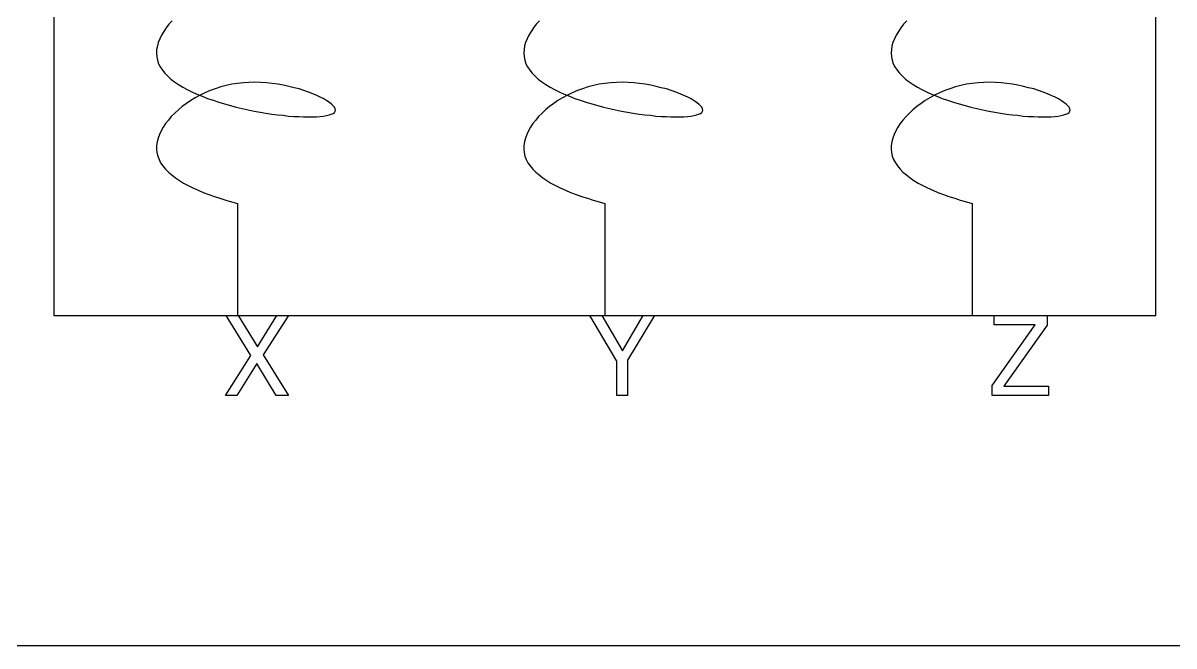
# Model space of a CAD drawing. Header units: millimetres. Extents: x 1974 to 2099, y 1386 to 1555.
# Drawn here: x 2077.553 to 2078.413, y 1475.084 to 1475.55 of the extents above; entities that cross this region are included whole.
import ezdxf

# ---------------------------------------------------------------- set-up
doc = ezdxf.new("R2010")
doc.units = ezdxf.units.MM
doc.layers.add('TEXTO', color=4, linetype='Continuous')

msp = doc.modelspace()

# ---------------------------------------------------------------- linework, layer by layer
at = {"layer": 'TEXTO', "color": 0}
for p, q in [((2077.57605, 1475.88035), (2077.57605, 1475.33126)), ((2078.39973, 1475.33126), (2078.39973, 1475.88035)), ((2077.66208, 1475.54887), (2077.65997, 1475.54614)), ((2077.66448, 1475.55138), (2077.66208, 1475.54887)), ((2077.93664, 1475.54887), (2077.93453, 1475.54614)), ((2077.93897, 1475.55138), (2077.93664, 1475.54887)), ((2078.2112, 1475.54887), (2078.20909, 1475.54614)), ((2078.21353, 1475.55138), (2078.2112, 1475.54887)), ((2077.65659, 1475.54073), (2077.65525, 1475.53799)), ((2077.65814, 1475.54343), (2077.65659, 1475.54073)), ((2077.65997, 1475.54614), (2077.65814, 1475.54343)), ((2077.93115, 1475.54073), (2077.92981, 1475.53799)), ((2077.9327, 1475.54343), (2077.93115, 1475.54073)), ((2077.93453, 1475.54614), (2077.9327, 1475.54343)), ((2078.20571, 1475.54073), (2078.2043, 1475.53799)), ((2078.20726, 1475.54343), (2078.20571, 1475.54073)), ((2078.20909, 1475.54614), (2078.20726, 1475.54343)), ((2077.65342, 1475.53258), (2077.65286, 1475.52985)), ((2077.65413, 1475.53528), (2077.65342, 1475.53258)), ((2077.65525, 1475.53799), (2077.65413, 1475.53528)), ((2077.92791, 1475.53258), (2077.92756, 1475.52985)), ((2077.92869, 1475.53528), (2077.92791, 1475.53258)), ((2077.92981, 1475.53799), (2077.92869, 1475.53528)), ((2078.20247, 1475.53258), (2078.20212, 1475.52985)), ((2078.20325, 1475.53528), (2078.20247, 1475.53258)), ((2078.2043, 1475.53799), (2078.20325, 1475.53528)), ((2077.65286, 1475.52985), (2077.65279, 1475.52714)), ((2077.65279, 1475.52714), (2077.653, 1475.52451)), ((2077.653, 1475.52451), (2077.65349, 1475.5219)), ((2077.65349, 1475.5219), (2077.65434, 1475.51937)), ((2077.92756, 1475.52985), (2077.92735, 1475.52714)), ((2077.92735, 1475.52714), (2077.92756, 1475.52451)), ((2077.92756, 1475.52451), (2077.92805, 1475.5219)), ((2077.92805, 1475.5219), (2077.9289, 1475.51937)), ((2078.20212, 1475.52985), (2078.20191, 1475.52714)), ((2078.20191, 1475.52714), (2078.20212, 1475.52451)), ((2078.20212, 1475.52451), (2078.20261, 1475.5219)), ((2078.20261, 1475.5219), (2078.20346, 1475.51937)), ((2077.65434, 1475.51937), (2077.65561, 1475.51696)), ((2077.65561, 1475.51696), (2077.65715, 1475.51462)), ((2077.65715, 1475.51462), (2077.65899, 1475.51228)), ((2077.9289, 1475.51937), (2077.93017, 1475.51696)), ((2077.93017, 1475.51696), (2077.93171, 1475.51462)), ((2077.93171, 1475.51462), (2077.93355, 1475.51228)), ((2078.20346, 1475.51937), (2078.20473, 1475.51696)), ((2078.20473, 1475.51696), (2078.20627, 1475.51462)), ((2078.20627, 1475.51462), (2078.20811, 1475.51228)), ((2077.65899, 1475.51228), (2077.66117, 1475.51005)), ((2077.66117, 1475.51005), (2077.66356, 1475.50791)), ((2077.66356, 1475.50791), (2077.66631, 1475.50578)), ((2077.66631, 1475.50578), (2077.66919, 1475.50384)), ((2077.71333, 1475.50464), (2077.70904, 1475.50394)), ((2077.7177, 1475.50511), (2077.71333, 1475.50464)), ((2077.72199, 1475.50541), (2077.7177, 1475.50511)), ((2077.72636, 1475.5055), (2077.72199, 1475.50541)), ((2077.73072, 1475.50531), (2077.72636, 1475.5055)), ((2077.73495, 1475.50501), (2077.73072, 1475.50531)), ((2077.73924, 1475.50464), (2077.73495, 1475.50501)), ((2077.74354, 1475.50394), (2077.73924, 1475.50464)), ((2077.93355, 1475.51228), (2077.93573, 1475.51005)), ((2077.93573, 1475.51005), (2077.93812, 1475.50791)), ((2077.93812, 1475.50791), (2077.94087, 1475.50578)), ((2077.94087, 1475.50578), (2077.94375, 1475.50384)), ((2077.98789, 1475.50464), (2077.9836, 1475.50394)), ((2077.99226, 1475.50511), (2077.98789, 1475.50464)), ((2077.99655, 1475.50541), (2077.99226, 1475.50511)), ((2078.00092, 1475.5055), (2077.99655, 1475.50541)), ((2078.00528, 1475.50531), (2078.00092, 1475.5055)), ((2078.00951, 1475.50501), (2078.00528, 1475.50531)), ((2078.0138, 1475.50464), (2078.00951, 1475.50501)), ((2078.01803, 1475.50394), (2078.0138, 1475.50464)), ((2078.20811, 1475.51228), (2078.21029, 1475.51005)), ((2078.21029, 1475.51005), (2078.21268, 1475.50791)), ((2078.21268, 1475.50791), (2078.21543, 1475.50578)), ((2078.21543, 1475.50578), (2078.21831, 1475.50384)), ((2078.26245, 1475.50464), (2078.25816, 1475.50394)), ((2078.26682, 1475.50511), (2078.26245, 1475.50464)), ((2078.27104, 1475.50541), (2078.26682, 1475.50511)), ((2078.27548, 1475.5055), (2078.27104, 1475.50541)), ((2078.27984, 1475.50531), (2078.27548, 1475.5055)), ((2078.28407, 1475.50501), (2078.27984, 1475.50531)), ((2078.28836, 1475.50464), (2078.28407, 1475.50501)), ((2078.29259, 1475.50394), (2078.28836, 1475.50464)), ((2077.66919, 1475.50384), (2077.67236, 1475.50191)), ((2077.67236, 1475.50191), (2077.67567, 1475.50007)), ((2077.67567, 1475.50007), (2077.67926, 1475.49833)), ((2077.67926, 1475.49833), (2077.68299, 1475.49656)), ((2077.68299, 1475.49656), (2077.68686, 1475.49503)), ((2077.68898, 1475.49754), (2077.68531, 1475.4958)), ((2077.69278, 1475.4992), (2077.68898, 1475.49754)), ((2077.69672, 1475.50064), (2077.69278, 1475.4992)), ((2077.7008, 1475.50201), (2077.69672, 1475.50064)), ((2077.70489, 1475.50308), (2077.7008, 1475.50201)), ((2077.70904, 1475.50394), (2077.70489, 1475.50308)), ((2077.74762, 1475.50327), (2077.74354, 1475.50394)), ((2077.75163, 1475.5024), (2077.74762, 1475.50327)), ((2077.75557, 1475.50144), (2077.75163, 1475.5024)), ((2077.75931, 1475.50046), (2077.75557, 1475.50144)), ((2077.7629, 1475.4993), (2077.75931, 1475.50046)), ((2077.76635, 1475.49813), (2077.7629, 1475.4993)), ((2077.76951, 1475.49687), (2077.76635, 1475.49813)), ((2077.77254, 1475.4956), (2077.76951, 1475.49687)), ((2077.94375, 1475.50384), (2077.94692, 1475.50191)), ((2077.94692, 1475.50191), (2077.95023, 1475.50007)), ((2077.95023, 1475.50007), (2077.95382, 1475.49833)), ((2077.95382, 1475.49833), (2077.95755, 1475.49656)), ((2077.95755, 1475.49656), (2077.96142, 1475.49503)), ((2077.96354, 1475.49754), (2077.95987, 1475.4958)), ((2077.96741, 1475.4992), (2077.96354, 1475.49754)), ((2077.97128, 1475.50064), (2077.96741, 1475.4992)), ((2077.97536, 1475.50201), (2077.97128, 1475.50064)), ((2077.97945, 1475.50308), (2077.97536, 1475.50201)), ((2077.9836, 1475.50394), (2077.97945, 1475.50308)), ((2078.02218, 1475.50327), (2078.01803, 1475.50394)), ((2078.02619, 1475.5024), (2078.02218, 1475.50327)), ((2078.03006, 1475.50144), (2078.02619, 1475.5024)), ((2078.03387, 1475.50046), (2078.03006, 1475.50144)), ((2078.03746, 1475.4993), (2078.03387, 1475.50046)), ((2078.04083, 1475.49813), (2078.03746, 1475.4993)), ((2078.04407, 1475.49687), (2078.04083, 1475.49813)), ((2078.04703, 1475.4956), (2078.04407, 1475.49687)), ((2078.21831, 1475.50384), (2078.22148, 1475.50191)), ((2078.22148, 1475.50191), (2078.22479, 1475.50007)), ((2078.22479, 1475.50007), (2078.22838, 1475.49833)), ((2078.22838, 1475.49833), (2078.23211, 1475.49656)), ((2078.23211, 1475.49656), (2078.23598, 1475.49503)), ((2078.2381, 1475.49754), (2078.23436, 1475.4958)), ((2078.24197, 1475.4992), (2078.2381, 1475.49754)), ((2078.24584, 1475.50064), (2078.24197, 1475.4992)), ((2078.24992, 1475.50201), (2078.24584, 1475.50064)), ((2078.25401, 1475.50308), (2078.24992, 1475.50201)), ((2078.25816, 1475.50394), (2078.25401, 1475.50308)), ((2078.29667, 1475.50327), (2078.29259, 1475.50394)), ((2078.30075, 1475.5024), (2078.29667, 1475.50327)), ((2078.30462, 1475.50144), (2078.30075, 1475.5024)), ((2078.30843, 1475.50046), (2078.30462, 1475.50144)), ((2078.31202, 1475.4993), (2078.30843, 1475.50046)), ((2078.31539, 1475.49813), (2078.31202, 1475.4993)), ((2078.31863, 1475.49687), (2078.31539, 1475.49813)), ((2078.32159, 1475.4956), (2078.31863, 1475.49687)), ((2077.67511, 1475.48959), (2077.67201, 1475.48725)), ((2077.67835, 1475.49182), (2077.67511, 1475.48959)), ((2077.68172, 1475.49386), (2077.67835, 1475.49182)), ((2077.68531, 1475.4958), (2077.68172, 1475.49386)), ((2077.68686, 1475.49503), (2077.69095, 1475.49346)), ((2077.69095, 1475.49346), (2077.69503, 1475.49202)), ((2077.69503, 1475.49202), (2077.69925, 1475.49056)), ((2077.69925, 1475.49056), (2077.70355, 1475.48929)), ((2077.70355, 1475.48929), (2077.70798, 1475.48805)), ((2077.70798, 1475.48805), (2077.71235, 1475.48698)), ((2077.77522, 1475.49433), (2077.77254, 1475.4956)), ((2077.77775, 1475.49299), (2077.77522, 1475.49433)), ((2077.78, 1475.49172), (2077.77775, 1475.49299)), ((2077.78197, 1475.49045), (2077.78, 1475.49172)), ((2077.78359, 1475.48919), (2077.78197, 1475.49045)), ((2077.78486, 1475.48795), (2077.78359, 1475.48919)), ((2077.78585, 1475.48678), (2077.78486, 1475.48795)), ((2077.94967, 1475.48959), (2077.94657, 1475.48725)), ((2077.95283, 1475.49182), (2077.94967, 1475.48959)), ((2077.95628, 1475.49386), (2077.95283, 1475.49182)), ((2077.95987, 1475.4958), (2077.95628, 1475.49386)), ((2077.96142, 1475.49503), (2077.96551, 1475.49346)), ((2077.96551, 1475.49346), (2077.96952, 1475.49202)), ((2077.96952, 1475.49202), (2077.97381, 1475.49056)), ((2077.97381, 1475.49056), (2077.97818, 1475.48929)), ((2077.97818, 1475.48929), (2077.98254, 1475.48805)), ((2077.98254, 1475.48805), (2077.98691, 1475.48698)), ((2078.04992, 1475.49433), (2078.04703, 1475.4956)), ((2078.05231, 1475.49299), (2078.04992, 1475.49433)), ((2078.05456, 1475.49172), (2078.05231, 1475.49299)), ((2078.05646, 1475.49045), (2078.05456, 1475.49172)), ((2078.05815, 1475.48919), (2078.05646, 1475.49045)), ((2078.05942, 1475.48795), (2078.05815, 1475.48919)), ((2078.06041, 1475.48678), (2078.05942, 1475.48795)), ((2078.22423, 1475.48959), (2078.22113, 1475.48725)), ((2078.22739, 1475.49182), (2078.22423, 1475.48959)), ((2078.23084, 1475.49386), (2078.22739, 1475.49182)), ((2078.23436, 1475.4958), (2078.23084, 1475.49386)), ((2078.23598, 1475.49503), (2078.24007, 1475.49346)), ((2078.24007, 1475.49346), (2078.24408, 1475.49202)), ((2078.24408, 1475.49202), (2078.24837, 1475.49056)), ((2078.24837, 1475.49056), (2078.25274, 1475.48929)), ((2078.25274, 1475.48929), (2078.2571, 1475.48805)), ((2078.2571, 1475.48805), (2078.26147, 1475.48698)), ((2078.32441, 1475.49433), (2078.32159, 1475.4956)), ((2078.32687, 1475.49299), (2078.32441, 1475.49433)), ((2078.32912, 1475.49172), (2078.32687, 1475.49299)), ((2078.33102, 1475.49045), (2078.32912, 1475.49172)), ((2078.33264, 1475.48919), (2078.33102, 1475.49045)), ((2078.33391, 1475.48795), (2078.33264, 1475.48919)), ((2078.3349, 1475.48678), (2078.33391, 1475.48795)), ((2077.66384, 1475.47988), (2077.66166, 1475.47727)), ((2077.66638, 1475.48241), (2077.66384, 1475.47988)), ((2077.66912, 1475.48494), (2077.66638, 1475.48241)), ((2077.67201, 1475.48725), (2077.66912, 1475.48494)), ((2077.71235, 1475.48698), (2077.71685, 1475.48591)), ((2077.71685, 1475.48591), (2077.72129, 1475.48484)), ((2077.72129, 1475.48484), (2077.72579, 1475.48398)), ((2077.72579, 1475.48398), (2077.73023, 1475.48318)), ((2077.73023, 1475.48318), (2077.73459, 1475.48241)), ((2077.73459, 1475.48241), (2077.73896, 1475.48174)), ((2077.73896, 1475.48174), (2077.74325, 1475.48124)), ((2077.74325, 1475.48124), (2077.74741, 1475.48077)), ((2077.74741, 1475.48077), (2077.75135, 1475.48027)), ((2077.75135, 1475.48027), (2077.75536, 1475.47998)), ((2077.75536, 1475.47998), (2077.75916, 1475.4798)), ((2077.75916, 1475.4798), (2077.76268, 1475.4796)), ((2077.76268, 1475.4796), (2077.76613, 1475.4796)), ((2077.76613, 1475.4796), (2077.7693, 1475.4796)), ((2077.7693, 1475.4796), (2077.77233, 1475.4797)), ((2077.77233, 1475.4797), (2077.77515, 1475.47988)), ((2077.77515, 1475.47988), (2077.77754, 1475.48017)), ((2077.77754, 1475.48017), (2077.77979, 1475.48057)), ((2077.77979, 1475.48057), (2077.78183, 1475.48104)), ((2077.78183, 1475.48104), (2077.78338, 1475.48164)), ((2077.78338, 1475.48164), (2077.78472, 1475.48221)), ((2077.78472, 1475.48221), (2077.78571, 1475.48298)), ((2077.78571, 1475.48298), (2077.78627, 1475.48377)), ((2077.78641, 1475.48572), (2077.78585, 1475.48678)), ((2077.78627, 1475.48377), (2077.78648, 1475.48474)), ((2077.78648, 1475.48474), (2077.78641, 1475.48572)), ((2077.9384, 1475.47988), (2077.93622, 1475.47727)), ((2077.94094, 1475.48241), (2077.9384, 1475.47988)), ((2077.94361, 1475.48494), (2077.94094, 1475.48241)), ((2077.94657, 1475.48725), (2077.94361, 1475.48494)), ((2077.98691, 1475.48698), (2077.99134, 1475.48591)), ((2077.99134, 1475.48591), (2077.99585, 1475.48484)), ((2077.99585, 1475.48484), (2078.00028, 1475.48398)), ((2078.00028, 1475.48398), (2078.00479, 1475.48318)), ((2078.00479, 1475.48318), (2078.00915, 1475.48241)), ((2078.00915, 1475.48241), (2078.01352, 1475.48174)), ((2078.01352, 1475.48174), (2078.01774, 1475.48124)), ((2078.01774, 1475.48124), (2078.02197, 1475.48077)), ((2078.02197, 1475.48077), (2078.02591, 1475.48027)), ((2078.02591, 1475.48027), (2078.02992, 1475.47998)), ((2078.02992, 1475.47998), (2078.03365, 1475.4798)), ((2078.03365, 1475.4798), (2078.03724, 1475.4796)), ((2078.03724, 1475.4796), (2078.04069, 1475.4796)), ((2078.04069, 1475.4796), (2078.04386, 1475.4796)), ((2078.04386, 1475.4796), (2078.04689, 1475.4797)), ((2078.04689, 1475.4797), (2078.04971, 1475.47988)), ((2078.04971, 1475.47988), (2078.05217, 1475.48017)), ((2078.05217, 1475.48017), (2078.05442, 1475.48057)), ((2078.05442, 1475.48057), (2078.05639, 1475.48104)), ((2078.05639, 1475.48104), (2078.05794, 1475.48164)), ((2078.05794, 1475.48164), (2078.05928, 1475.48221)), ((2078.05928, 1475.48221), (2078.06027, 1475.48298)), ((2078.06027, 1475.48298), (2078.06083, 1475.48377)), ((2078.06097, 1475.48572), (2078.06041, 1475.48678)), ((2078.06083, 1475.48377), (2078.06104, 1475.48474)), ((2078.06104, 1475.48474), (2078.06097, 1475.48572)), ((2078.21303, 1475.47988), (2078.21071, 1475.47727)), ((2078.2155, 1475.48241), (2078.21303, 1475.47988)), ((2078.21817, 1475.48494), (2078.2155, 1475.48241)), ((2078.22113, 1475.48725), (2078.21817, 1475.48494)), ((2078.26147, 1475.48698), (2078.2659, 1475.48591)), ((2078.2659, 1475.48591), (2078.27041, 1475.48484)), ((2078.27041, 1475.48484), (2078.27484, 1475.48398)), ((2078.27484, 1475.48398), (2078.27935, 1475.48318)), ((2078.27935, 1475.48318), (2078.28371, 1475.48241)), ((2078.28371, 1475.48241), (2078.28808, 1475.48174)), ((2078.28808, 1475.48174), (2078.2923, 1475.48124)), ((2078.2923, 1475.48124), (2078.29646, 1475.48077)), ((2078.29646, 1475.48077), (2078.30054, 1475.48027)), ((2078.30054, 1475.48027), (2078.30448, 1475.47998)), ((2078.30448, 1475.47998), (2078.30821, 1475.4798)), ((2078.30821, 1475.4798), (2078.3118, 1475.4796)), ((2078.3118, 1475.4796), (2078.31518, 1475.4796)), ((2078.31518, 1475.4796), (2078.31842, 1475.4796)), ((2078.31842, 1475.4796), (2078.32145, 1475.4797)), ((2078.32145, 1475.4797), (2078.32427, 1475.47988)), ((2078.32427, 1475.47988), (2078.32673, 1475.48017)), ((2078.32673, 1475.48017), (2078.32898, 1475.48057)), ((2078.32898, 1475.48057), (2078.33095, 1475.48104)), ((2078.33095, 1475.48104), (2078.3325, 1475.48164)), ((2078.3325, 1475.48164), (2078.33384, 1475.48221)), ((2078.33384, 1475.48221), (2078.33483, 1475.48298)), ((2078.33483, 1475.48298), (2078.33539, 1475.48377)), ((2078.33553, 1475.48572), (2078.3349, 1475.48678)), ((2078.33539, 1475.48377), (2078.3356, 1475.48474)), ((2078.3356, 1475.48474), (2078.33553, 1475.48572)), ((2077.65779, 1475.47193), (2077.65617, 1475.46922)), ((2077.65962, 1475.47456), (2077.65779, 1475.47193)), ((2077.66166, 1475.47727), (2077.65962, 1475.47456)), ((2077.93228, 1475.47193), (2077.93087, 1475.46922)), ((2077.93418, 1475.47456), (2077.93228, 1475.47193)), ((2077.93622, 1475.47727), (2077.93418, 1475.47456)), ((2078.20684, 1475.47193), (2078.20536, 1475.46922)), ((2078.20867, 1475.47456), (2078.20684, 1475.47193)), ((2078.21071, 1475.47727), (2078.20867, 1475.47456)), ((2077.65399, 1475.46368), (2077.65328, 1475.46098)), ((2077.6549, 1475.46639), (2077.65399, 1475.46368)), ((2077.65617, 1475.46922), (2077.6549, 1475.46639)), ((2077.92855, 1475.46368), (2077.92784, 1475.46098)), ((2077.92946, 1475.46639), (2077.92855, 1475.46368)), ((2077.93087, 1475.46922), (2077.92946, 1475.46639)), ((2078.20311, 1475.46368), (2078.2024, 1475.46098)), ((2078.20416, 1475.46639), (2078.20311, 1475.46368)), ((2078.20536, 1475.46922), (2078.20416, 1475.46639)), ((2077.65286, 1475.45825), (2077.65279, 1475.45553)), ((2077.65279, 1475.45553), (2077.65307, 1475.45293)), ((2077.65328, 1475.46098), (2077.65286, 1475.45825)), ((2077.92742, 1475.45825), (2077.92735, 1475.45553)), ((2077.92735, 1475.45553), (2077.92763, 1475.45293)), ((2077.92784, 1475.46098), (2077.92742, 1475.45825)), ((2078.20198, 1475.45825), (2078.20191, 1475.45553)), ((2078.20191, 1475.45553), (2078.20219, 1475.45293)), ((2078.2024, 1475.46098), (2078.20198, 1475.45825)), ((2077.65307, 1475.45293), (2077.65371, 1475.4503)), ((2077.65371, 1475.4503), (2077.65469, 1475.44776)), ((2077.65469, 1475.44776), (2077.65589, 1475.44535)), ((2077.65589, 1475.44535), (2077.65758, 1475.44292)), ((2077.92763, 1475.45293), (2077.92819, 1475.4503)), ((2077.92819, 1475.4503), (2077.92918, 1475.44776)), ((2077.92918, 1475.44776), (2077.93045, 1475.44535)), ((2077.93045, 1475.44535), (2077.93214, 1475.44292)), ((2078.20219, 1475.45293), (2078.20275, 1475.4503)), ((2078.20275, 1475.4503), (2078.20374, 1475.44776)), ((2078.20374, 1475.44776), (2078.20501, 1475.44535)), ((2078.20501, 1475.44535), (2078.20663, 1475.44292)), ((2077.65758, 1475.44292), (2077.65941, 1475.44059)), ((2077.65941, 1475.44059), (2077.66166, 1475.43838)), ((2077.66166, 1475.43838), (2077.66412, 1475.43624)), ((2077.66412, 1475.43624), (2077.66687, 1475.43411)), ((2077.93214, 1475.44292), (2077.93397, 1475.44059)), ((2077.93397, 1475.44059), (2077.93622, 1475.43838)), ((2077.93622, 1475.43838), (2077.93868, 1475.43624)), ((2077.93868, 1475.43624), (2077.94143, 1475.43411)), ((2078.20663, 1475.44292), (2078.2086, 1475.44059)), ((2078.2086, 1475.44059), (2078.21071, 1475.43838)), ((2078.21071, 1475.43838), (2078.21324, 1475.43624)), ((2078.21324, 1475.43624), (2078.21599, 1475.43411)), ((2077.66687, 1475.43411), (2077.6699, 1475.43217)), ((2077.6699, 1475.43217), (2077.67307, 1475.4302)), ((2077.67307, 1475.4302), (2077.67651, 1475.42827)), ((2077.67651, 1475.42827), (2077.68003, 1475.42653)), ((2077.94143, 1475.43411), (2077.94446, 1475.43217)), ((2077.94446, 1475.43217), (2077.94763, 1475.4302)), ((2077.94763, 1475.4302), (2077.951, 1475.42827)), ((2077.951, 1475.42827), (2077.95459, 1475.42653)), ((2078.21599, 1475.43411), (2078.21895, 1475.43217)), ((2078.21895, 1475.43217), (2078.22219, 1475.4302)), ((2078.22219, 1475.4302), (2078.22556, 1475.42827)), ((2078.22556, 1475.42827), (2078.22915, 1475.42653)), ((2077.68003, 1475.42653), (2077.68384, 1475.42479)), ((2077.68384, 1475.42479), (2077.68771, 1475.42313)), ((2077.68771, 1475.42313), (2077.69179, 1475.42159)), ((2077.69179, 1475.42159), (2077.69602, 1475.42012)), ((2077.69602, 1475.42012), (2077.70024, 1475.41878)), ((2077.70024, 1475.41878), (2077.70453, 1475.41741)), ((2077.95459, 1475.42653), (2077.9584, 1475.42479)), ((2077.9584, 1475.42479), (2077.96227, 1475.42313)), ((2077.96227, 1475.42313), (2077.96635, 1475.42159)), ((2077.96635, 1475.42159), (2077.97051, 1475.42012)), ((2077.97051, 1475.42012), (2077.9748, 1475.41878)), ((2077.9748, 1475.41878), (2077.97909, 1475.41741)), ((2078.22915, 1475.42653), (2078.23296, 1475.42479)), ((2078.23296, 1475.42479), (2078.23683, 1475.42313)), ((2078.23683, 1475.42313), (2078.24091, 1475.42159)), ((2078.24091, 1475.42159), (2078.24507, 1475.42012)), ((2078.24507, 1475.42012), (2078.24936, 1475.41878)), ((2078.24936, 1475.41878), (2078.25358, 1475.41741)), ((2077.70453, 1475.41741), (2077.7089, 1475.41615)), ((2077.7089, 1475.41615), (2077.71333, 1475.41498)), ((2077.71333, 1475.41498), (2077.71333, 1475.33126)), ((2077.97909, 1475.41741), (2077.98353, 1475.41615)), ((2077.98353, 1475.41615), (2077.98789, 1475.41498)), ((2077.98789, 1475.41498), (2077.98789, 1475.33126)), ((2078.25358, 1475.41741), (2078.25809, 1475.41615)), ((2078.25809, 1475.41615), (2078.26245, 1475.41498)), ((2078.26245, 1475.41498), (2078.26245, 1475.33126)), ((2077.71333, 1475.3785), (2077.71333, 1475.33126)), ((2077.57605, 1475.33126), (2078.39973, 1475.33126)), ((2077.72326, 1475.30138), (2077.70482, 1475.33126)), ((2077.70482, 1475.33126), (2077.7139, 1475.33126)), ((2077.7139, 1475.33126), (2077.72819, 1475.30779)), ((2077.72819, 1475.30779), (2077.74276, 1475.33126)), ((2077.75135, 1475.33126), (2077.73262, 1475.30178)), ((2077.74276, 1475.33126), (2077.75135, 1475.33126)), ((2077.99691, 1475.29702), (2077.97663, 1475.33126)), ((2077.97663, 1475.33126), (2077.98557, 1475.33126)), ((2077.98557, 1475.33126), (2078.00099, 1475.30489)), ((2078.00099, 1475.30489), (2078.01662, 1475.33126)), ((2078.02507, 1475.33126), (2078.00486, 1475.29788)), ((2078.01662, 1475.33126), (2078.02507, 1475.33126)), ((2078.01662, 1475.33126), (2078.01662, 1475.33126)), ((2078.27745, 1475.27878), (2078.30962, 1475.32418)), ((2078.27893, 1475.32418), (2078.27893, 1475.33126)), ((2078.27893, 1475.33126), (2078.31849, 1475.33126)), ((2078.30962, 1475.32418), (2078.27893, 1475.32418)), ((2078.31849, 1475.32408), (2078.28611, 1475.27849)), ((2078.31849, 1475.33126), (2078.31849, 1475.32408)), ((2077.70425, 1475.2714), (2077.72326, 1475.30138)), ((2077.73262, 1475.30178), (2077.75135, 1475.2714)), ((2077.73262, 1475.30178), (2077.73262, 1475.30178)), ((2077.7277, 1475.29537), (2077.71284, 1475.2714)), ((2077.74227, 1475.2714), (2077.7277, 1475.29537)), ((2077.99691, 1475.2714), (2077.99691, 1475.29702)), ((2078.00486, 1475.29788), (2078.00486, 1475.2714)), ((2078.27745, 1475.2714), (2078.27745, 1475.27878)), ((2078.28611, 1475.27849), (2078.31941, 1475.27849)), ((2078.31941, 1475.27849), (2078.31941, 1475.2714)), ((2078.31941, 1475.27849), (2078.31941, 1475.27849)), ((2077.71284, 1475.2714), (2077.70425, 1475.2714)), ((2077.75135, 1475.2714), (2077.74227, 1475.2714)), ((2078.00486, 1475.2714), (2077.99691, 1475.2714)), ((2078.31941, 1475.2714), (2078.27745, 1475.2714)), ((2098.77789, 1475.08427), (2069.89344, 1475.08427))]:
    msp.add_line(p, q, dxfattribs=at)

doc.saveas('drawing.dxf')
